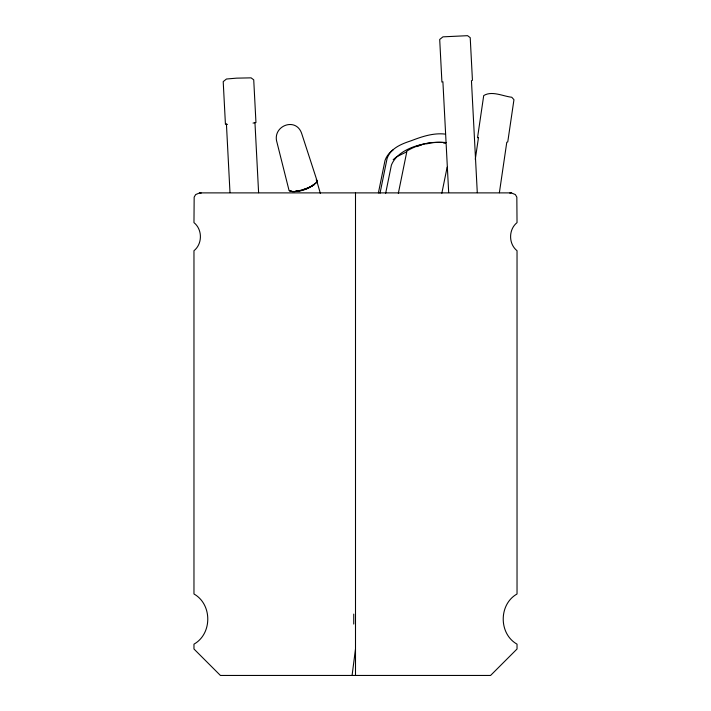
<?xml version="1.0" encoding="UTF-8"?>
<svg xmlns="http://www.w3.org/2000/svg" width="711" height="711" viewBox="0 0 711 711"><rect width="100%" height="100%" fill="white"/><g stroke="black" fill="none" stroke-linecap="round" stroke-linejoin="round"><path stroke-width="1.07" d="M353.74 614.091L353.74 624.054M317.035 180.745L316.946 181.936C310.387 188.922 299.358 192.619 289.892 191.241L289.03 190.379L276.997 142.493C271.771 125.874 296.345 116.284 301.828 133.952L317.035 180.745L316.173 179.883M352.078 675.45L355.5 649.001M477.516 137.792L483.711 95.585C491.959 90.484 502.855 96.234 511.76 97.247L513.955 99.7L507.761 141.907L506.783 142.271L499.38 192.743M475.277 159.371L478.503 137.427M378.394 192.957L385.015 160.455C386.508 156.127 389.441 152.465 393.147 149.808M380.021 193.232L387.077 158.562C390.535 148.199 401.679 143.862 411.198 140.742C421.925 136.61 433.31 132.761 444.979 134.077M385.664 193.259L391.397 165.103C398.791 146.848 428.262 141.027 445.984 142.547M398.338 193.312L406.95 150.999C418.379 144.04 432.404 141.045 445.699 142.769M441.833 193.259L447.139 167.218M316.759 181.803L315.604 183.429M393.174 159.691L396.525 156.855L406.354 152.003M314.884 183.749L311.045 186.362M311.462 186.309L313.924 184.736M314.129 184.727L308.423 187.828M307.907 187.882L310.263 186.744M253.045 123.092L255.951 122.488L253.729 79.836L251.09 77.855L236.585 78.148L226.445 79.019L223.21 81.632L225.431 124.283L227.502 124.381M305.019 189.188L307.579 188.166M308.53 187.864L301.455 190.388L294.807 191.623L292.212 191.632L289.368 190.441M307.036 188.211L301.74 190.033M416.77 146.617L421.987 144.697M301.482 190.308L294.949 191.517M300.851 190.308L295.376 191.286M426.484 143.844L428.644 143.489M199.72 192.885L195.649 194.574L194.165 197.151L193.97 222.632C202.546 229.493 202.546 243.864 193.97 250.725L193.97 593.987C212.376 604.341 212.376 633.803 193.97 644.157L193.97 649.001L220.419 675.45L490.581 675.45L517.03 649.001L517.03 644.157C498.624 633.803 498.624 604.341 517.03 593.987L517.03 250.725C508.454 243.864 508.454 229.493 517.03 222.632L516.835 197.151L515.351 194.574L511.28 192.885L199.72 192.885L201.204 193.081M509.796 193.081L511.28 192.885M443.566 142.955L445.45 143.133M290.186 190.886L291.892 191.348M316.697 180.683L320.377 193.463M477.285 192.672L471.455 80.707L472.442 80.307L470.22 37.665L467.58 35.674L442.935 36.848L439.7 39.461L441.922 82.103M442.9 81.712L448.677 192.565M254.973 122.879L258.608 192.725M226.418 123.883L229.991 192.619M355.5 192.885L355.5 675.45"/></g></svg>
